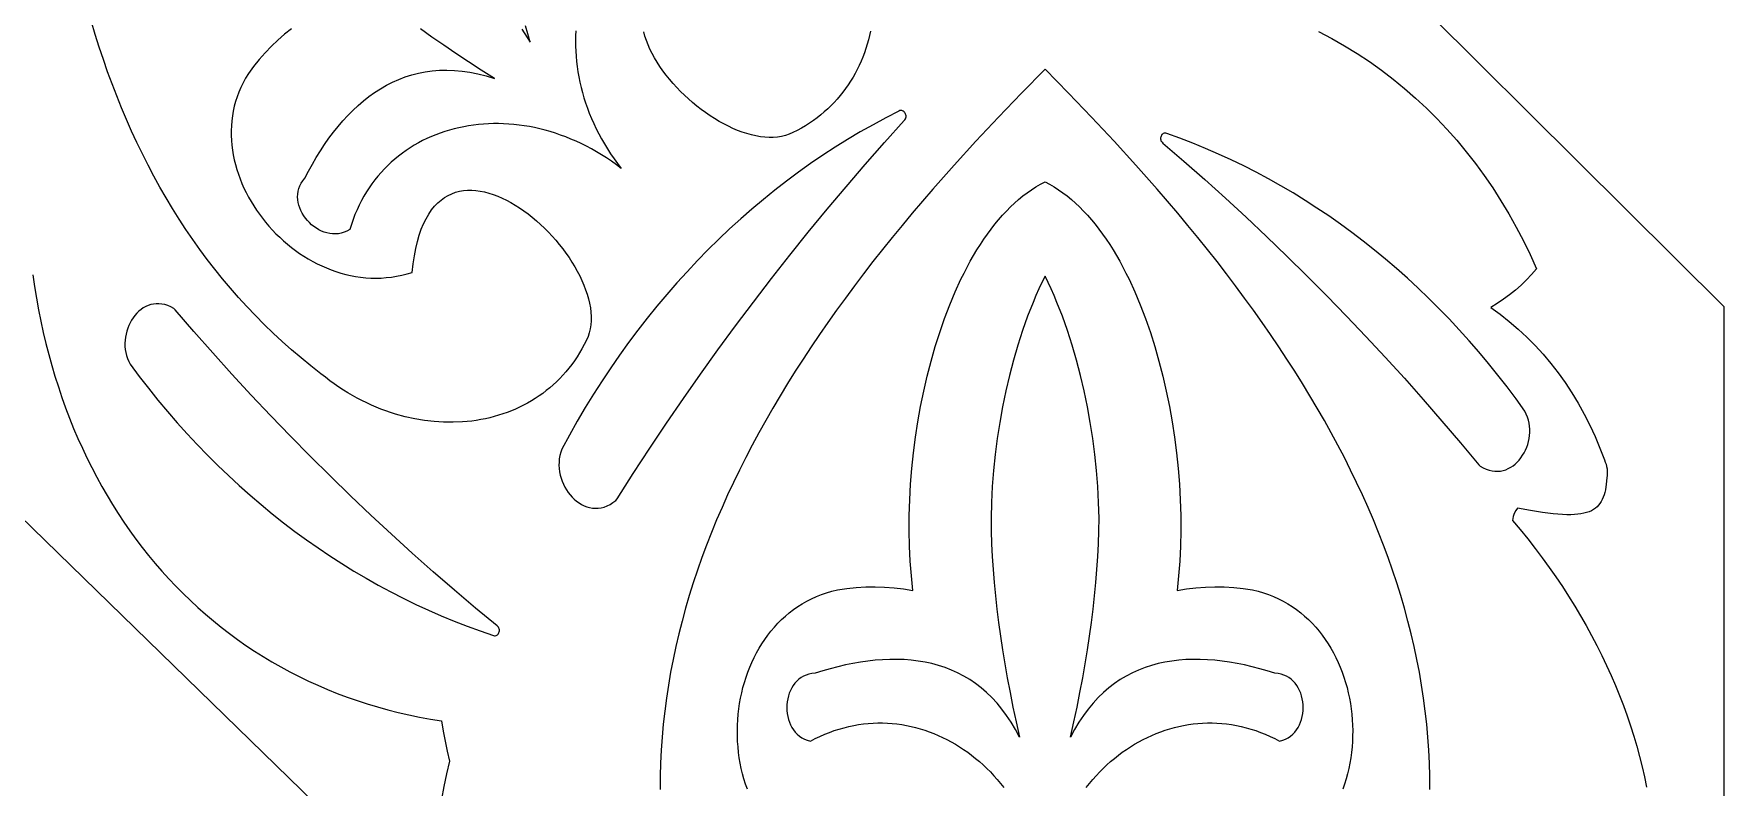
# Model space of a CAD drawing. Extents: x -335 to 335, y -262 to 262.
# Drawn here: x 185.4 to 285, y 21.5 to 65.9 of the extents above; entities that cross this region are included whole.
import ezdxf

# ---------------------------------------------------------------- set-up
doc = ezdxf.new("R2010")
doc.units = 0
doc.layers.add('LAYER_1', color=18, linetype='CONTINUOUS')

msp = doc.modelspace()

# ---------------------------------------------------------------- linework, layer by layer
at = {"layer": 'LAYER_1'}
for points in [[(185.59, 148.269), (119.669, 212.5), (-285, 212.5), (-285, -212.5), (285, -212.5), (285, 49.824), (192.783, 141.45)], [(-205, 132.5), (-205, -132.5), (205, -132.5), (205, 17.661), (87.139, 132.5)], [(236.711, 60.804), (236.754, 60.852), (236.785, 60.904), (236.804, 60.96), (236.814, 61.017), (236.814, 61.075), (236.805, 61.132), (236.788, 61.187), (236.764, 61.238), (236.734, 61.285), (236.697, 61.325), (236.655, 61.358), (236.61, 61.382), (236.56, 61.395), (236.508, 61.398), (236.454, 61.387), (236.398, 61.362), (235.63, 60.968), (234.87, 60.557), (234.118, 60.13), (233.374, 59.687), (232.639, 59.229), (231.912, 58.755), (231.194, 58.265), (230.485, 57.76), (229.785, 57.239), (229.094, 56.704), (228.412, 56.154), (227.74, 55.589), (227.078, 55.01), (226.426, 54.416), (225.783, 53.808), (225.151, 53.186), (224.529, 52.55), (223.917, 51.9), (223.316, 51.237), (222.726, 50.56), (222.147, 49.87), (221.579, 49.167), (221.022, 48.451), (220.477, 47.722), (219.943, 46.98), (219.421, 46.226), (218.911, 45.46), (218.413, 44.682), (217.927, 43.892), (217.454, 43.089), (216.993, 42.275), (216.544, 41.45), (216.479, 41.262), (216.429, 41.071), (216.396, 40.879), (216.378, 40.686), (216.375, 40.492), (216.386, 40.3), (216.411, 40.11), (216.449, 39.922), (216.499, 39.738), (216.562, 39.557), (216.635, 39.383), (216.719, 39.214), (216.813, 39.052), (216.917, 38.898), (217.03, 38.752), (217.151, 38.616), (217.279, 38.491), (217.415, 38.376), (217.557, 38.273), (217.705, 38.184), (217.859, 38.108), (218.017, 38.047), (218.179, 38.001), (218.345, 37.971), (218.514, 37.959), (218.685, 37.965), (218.858, 37.989), (219.032, 38.034), (219.207, 38.099), (219.382, 38.185), (219.556, 38.294), (219.729, 38.426), (219.801, 38.516), (220.754, 40.013), (221.722, 41.496), (222.705, 42.967), (223.701, 44.424), (224.711, 45.867), (225.734, 47.296), (226.772, 48.712), (227.823, 50.113), (228.888, 51.5), (229.966, 52.873), (231.057, 54.232), (232.162, 55.576), (233.28, 56.905), (234.411, 58.22), (235.554, 59.519)], [(270.628, 40.448), (270.807, 40.345), (270.984, 40.263), (271.159, 40.203), (271.331, 40.163), (271.5, 40.142), (271.666, 40.14), (271.828, 40.155), (271.986, 40.187), (272.138, 40.235), (272.286, 40.297), (272.427, 40.374), (272.563, 40.464), (272.692, 40.566), (272.813, 40.68), (272.927, 40.804), (273.033, 40.938), (273.131, 41.081), (273.219, 41.231), (273.298, 41.389), (273.367, 41.553), (273.426, 41.722), (273.475, 41.896), (273.511, 42.073), (273.537, 42.252), (273.55, 42.434), (273.55, 42.616), (273.538, 42.799), (273.511, 42.98), (273.471, 43.16), (273.417, 43.337), (273.347, 43.511), (273.263, 43.68), (272.741, 44.404), (272.209, 45.115), (271.666, 45.813), (271.114, 46.499), (270.551, 47.172), (269.978, 47.832), (269.396, 48.48), (268.804, 49.114), (268.202, 49.734), (267.592, 50.342), (266.972, 50.936), (266.343, 51.516), (265.706, 52.082), (265.06, 52.634), (264.406, 53.173), (263.743, 53.697), (263.073, 54.207), (262.395, 54.702), (261.709, 55.183), (261.015, 55.648), (260.314, 56.1), (259.606, 56.536), (258.891, 56.957), (258.169, 57.362), (257.44, 57.753), (256.705, 58.128), (255.963, 58.487), (255.215, 58.83), (254.461, 59.158), (253.702, 59.469), (252.936, 59.764), (252.166, 60.043), (252.11, 60.06), (252.058, 60.063), (252.009, 60.055), (251.964, 60.036), (251.924, 60.008), (251.888, 59.972), (251.859, 59.93), (251.835, 59.882), (251.819, 59.831), (251.81, 59.778), (251.808, 59.723), (251.815, 59.668), (251.831, 59.615), (251.856, 59.566), (251.892, 59.52), (251.938, 59.48), (253.182, 58.409), (254.416, 57.323), (255.639, 56.221), (256.852, 55.104), (258.054, 53.971), (259.246, 52.823), (260.427, 51.66), (261.596, 50.481), (262.755, 49.288), (263.903, 48.08), (265.039, 46.857), (266.164, 45.619), (267.278, 44.367), (268.38, 43.1), (269.471, 41.819), (270.549, 40.524)], [(193.697, 49.723), (193.516, 49.823), (193.338, 49.901), (193.162, 49.958), (192.989, 49.995), (192.819, 50.013), (192.653, 50.012), (192.491, 49.994), (192.334, 49.959), (192.183, 49.908), (192.036, 49.843), (191.896, 49.764), (191.762, 49.671), (191.636, 49.567), (191.516, 49.451), (191.404, 49.325), (191.301, 49.189), (191.206, 49.044), (191.12, 48.892), (191.044, 48.733), (190.978, 48.568), (190.922, 48.398), (190.877, 48.223), (190.843, 48.046), (190.821, 47.866), (190.812, 47.684), (190.815, 47.501), (190.83, 47.319), (190.86, 47.138), (190.903, 46.959), (190.961, 46.783), (191.034, 46.611), (191.121, 46.443), (191.656, 45.729), (192.201, 45.028), (192.756, 44.34), (193.322, 43.664), (193.897, 43.001), (194.481, 42.351), (195.076, 41.715), (195.679, 41.092), (196.292, 40.482), (196.913, 39.886), (197.544, 39.304), (198.183, 38.735), (198.83, 38.181), (199.486, 37.64), (200.15, 37.114), (200.822, 36.602), (201.502, 36.105), (202.189, 35.622), (202.884, 35.154), (203.586, 34.701), (204.295, 34.262), (205.011, 33.839), (205.734, 33.431), (206.463, 33.039), (207.199, 32.662), (207.941, 32.301), (208.689, 31.955), (209.443, 31.626), (210.203, 31.312), (210.968, 31.014), (211.738, 30.733), (212.514, 30.468), (212.57, 30.453), (212.622, 30.45), (212.671, 30.459), (212.716, 30.479), (212.756, 30.508), (212.79, 30.544), (212.819, 30.587), (212.841, 30.635), (212.857, 30.687), (212.865, 30.74), (212.866, 30.795), (212.858, 30.85), (212.841, 30.902), (212.815, 30.952), (212.778, 30.997), (212.732, 31.036), (211.468, 32.083), (210.215, 33.147), (208.971, 34.226), (207.738, 35.321), (206.515, 36.432), (205.303, 37.558), (204.101, 38.7), (202.91, 39.856), (201.73, 41.028), (200.56, 42.215), (199.401, 43.417), (198.254, 44.634), (197.118, 45.866), (195.993, 47.112), (194.879, 48.373), (193.777, 49.648)]]:
    msp.add_lwpolyline(points, close=True, dxfattribs=at)
for points in [[(200.63, 66.206), (200.216, 65.882), (199.817, 65.539), (199.435, 65.178), (199.071, 64.8), (198.724, 64.406), (198.394, 63.995), (198.084, 63.568), (197.922, 63.302), (197.774, 63.032), (197.642, 62.759), (197.524, 62.483), (197.42, 62.205), (197.33, 61.924), (197.254, 61.642), (197.191, 61.358), (197.142, 61.072), (197.105, 60.786), (197.082, 60.499), (197.07, 60.211), (197.071, 59.923), (197.084, 59.635), (197.109, 59.348), (197.146, 59.061), (197.193, 58.775), (197.252, 58.491), (197.322, 58.208), (197.402, 57.927), (197.492, 57.648), (197.593, 57.372), (197.703, 57.098), (197.823, 56.828), (197.953, 56.56), (198.091, 56.297), (198.239, 56.037), (198.395, 55.782), (198.559, 55.531), (198.732, 55.284), (198.912, 55.043), (199.101, 54.808), (199.296, 54.578), (199.499, 54.353), (199.709, 54.136), (199.926, 53.924), (200.149, 53.72), (200.378, 53.523), (200.613, 53.333), (200.854, 53.151), (201.101, 52.977), (201.352, 52.811), (201.609, 52.654), (201.871, 52.505), (202.137, 52.366), (202.407, 52.237), (202.682, 52.117), (202.96, 52.007), (203.242, 51.908), (203.527, 51.819), (203.815, 51.741), (204.106, 51.674), (204.4, 51.619), (204.696, 51.576), (204.994, 51.545), (205.295, 51.526), (205.596, 51.52), (205.9, 51.527), (206.204, 51.548), (206.509, 51.582), (206.815, 51.629), (207.122, 51.691), (207.428, 51.768), (207.735, 51.859), (207.788, 52.357), (207.857, 52.825), (207.94, 53.263), (208.036, 53.671), (208.146, 54.05), (208.268, 54.401), (208.403, 54.724), (208.548, 55.02), (208.705, 55.29), (208.872, 55.534), (209.049, 55.753), (209.235, 55.948), (209.43, 56.118), (209.633, 56.266), (209.844, 56.391), (210.062, 56.493), (210.286, 56.575), (210.516, 56.635), (210.752, 56.676), (210.992, 56.697), (211.237, 56.699), (211.486, 56.683), (211.737, 56.65), (211.992, 56.599), (212.248, 56.532), (212.506, 56.45), (212.765, 56.352), (213.025, 56.24), (213.284, 56.114), (213.543, 55.975), (213.8, 55.823), (214.056, 55.659), (214.309, 55.484), (214.559, 55.298), (214.806, 55.102), (215.049, 54.897), (215.288, 54.683), (215.521, 54.46), (215.749, 54.231), (215.971, 53.994), (216.186, 53.751), (216.393, 53.502), (216.593, 53.248), (216.784, 52.99), (216.966, 52.727), (217.139, 52.462), (217.302, 52.194), (217.454, 51.925), (217.595, 51.654), (217.724, 51.382), (217.841, 51.11), (217.946, 50.839), (218.036, 50.569), (218.113, 50.301), (218.176, 50.035), (218.223, 49.773), (218.255, 49.514), (218.27, 49.26), (218.269, 49.01), (218.251, 48.767), (218.215, 48.529), (218.161, 48.298), (218.087, 48.075), (217.995, 47.86), (217.866, 47.603), (217.731, 47.354), (217.589, 47.111), (217.441, 46.875), (217.286, 46.646), (217.125, 46.423), (216.957, 46.208), (216.784, 45.999), (216.605, 45.797), (216.42, 45.602), (216.23, 45.414), (216.034, 45.233), (215.833, 45.059), (215.627, 44.892), (215.416, 44.732), (215.201, 44.579), (214.981, 44.433), (214.756, 44.294), (214.528, 44.162), (214.295, 44.037), (214.058, 43.92), (213.817, 43.809), (213.573, 43.706), (213.325, 43.61), (213.074, 43.521), (212.82, 43.44), (212.563, 43.365), (212.303, 43.298), (212.04, 43.238), (211.775, 43.186), (211.507, 43.14), (211.237, 43.103), (210.965, 43.072), (210.691, 43.049), (210.138, 43.025), (209.58, 43.031), (209.016, 43.066), (208.45, 43.132), (207.881, 43.228), (207.312, 43.354), (206.743, 43.511), (206.459, 43.601), (206.175, 43.699), (205.893, 43.804), (205.611, 43.918), (205.33, 44.038), (205.051, 44.167), (204.773, 44.304), (204.496, 44.448), (204.221, 44.6), (203.948, 44.76), (203.677, 44.928), (203.408, 45.104), (203.141, 45.287), (202.877, 45.479), (202.616, 45.679), (202.357, 45.886), (201.767, 46.346), (201.19, 46.817), (200.626, 47.297), (200.074, 47.786), (199.535, 48.286), (199.008, 48.795), (198.494, 49.313), (197.992, 49.841), (197.502, 50.378), (197.024, 50.924), (196.558, 51.48), (196.103, 52.044), (195.66, 52.618), (195.229, 53.201), (194.809, 53.792), (194.4, 54.392), (194.003, 55.001), (193.616, 55.619), (193.241, 56.245), (192.876, 56.88), (192.521, 57.523), (192.178, 58.175), (191.845, 58.835), (191.522, 59.503), (191.209, 60.179), (190.906, 60.863), (190.614, 61.555), (190.331, 62.255), (190.058, 62.963), (189.794, 63.679), (189.541, 64.402), (189.296, 65.133), (189.061, 65.871), (188.834, 66.617)], [(217.373, 66.08), (217.357, 65.785), (217.35, 65.488), (217.352, 65.189), (217.361, 64.888), (217.38, 64.586), (217.407, 64.284), (217.443, 63.98), (217.488, 63.675), (217.541, 63.37), (217.603, 63.064), (217.674, 62.758), (217.754, 62.452), (217.842, 62.146), (217.94, 61.84), (218.046, 61.535), (218.162, 61.231), (218.287, 60.927), (218.421, 60.624), (218.564, 60.323), (218.716, 60.023), (218.877, 59.725), (219.048, 59.428), (219.228, 59.134), (219.417, 58.841), (219.616, 58.551), (219.824, 58.264), (220.041, 57.979), (219.755, 58.195), (219.466, 58.401), (219.175, 58.598), (218.881, 58.785), (218.585, 58.963), (218.288, 59.132), (217.988, 59.291), (217.688, 59.441), (217.385, 59.582), (217.082, 59.714), (216.777, 59.837), (216.472, 59.951), (216.166, 60.055), (215.86, 60.151), (215.554, 60.238), (215.247, 60.316), (214.941, 60.384), (214.635, 60.445), (214.329, 60.496), (214.024, 60.538), (213.72, 60.572), (213.417, 60.598), (213.115, 60.614), (212.814, 60.622), (212.515, 60.622), (212.218, 60.613), (211.923, 60.595), (211.63, 60.569), (211.339, 60.535), (211.051, 60.493), (210.766, 60.442), (210.483, 60.383), (210.203, 60.315), (209.927, 60.24), (209.654, 60.156), (209.385, 60.065), (209.119, 59.965), (208.858, 59.857), (208.6, 59.742), (208.347, 59.618), (208.099, 59.487), (207.855, 59.347), (207.616, 59.2), (207.382, 59.046), (207.154, 58.883), (206.93, 58.713), (206.713, 58.535), (206.501, 58.35), (206.296, 58.157), (206.096, 57.956), (205.903, 57.748), (205.716, 57.533), (205.536, 57.31), (205.363, 57.08), (205.198, 56.843), (205.039, 56.598), (204.888, 56.347), (204.744, 56.088), (204.609, 55.822), (204.481, 55.548), (204.362, 55.268), (204.251, 54.981), (204.148, 54.687), (204.055, 54.386), (203.89, 54.293), (203.722, 54.221), (203.554, 54.17), (203.384, 54.137), (203.214, 54.123), (203.044, 54.126), (202.876, 54.145), (202.711, 54.18), (202.548, 54.23), (202.389, 54.294), (202.235, 54.37), (202.086, 54.459), (201.943, 54.558), (201.807, 54.668), (201.678, 54.788), (201.558, 54.916), (201.447, 55.051), (201.346, 55.194), (201.256, 55.342), (201.177, 55.495), (201.111, 55.652), (201.057, 55.813), (201.018, 55.976), (200.993, 56.14), (200.983, 56.305), (200.99, 56.469), (201.013, 56.633), (201.055, 56.794), (201.114, 56.952), (201.193, 57.106), (201.292, 57.256), (201.412, 57.4), (201.628, 57.816), (201.853, 58.224), (202.085, 58.622), (202.325, 59.011), (202.574, 59.389), (202.83, 59.757), (203.095, 60.112), (203.368, 60.455), (203.649, 60.785), (203.939, 61.102), (204.237, 61.404), (204.544, 61.691), (204.86, 61.963), (205.184, 62.218), (205.516, 62.456), (205.858, 62.677), (206.208, 62.88), (206.568, 63.063), (206.936, 63.228), (207.313, 63.371), (207.7, 63.494), (208.095, 63.596), (208.5, 63.675), (208.915, 63.732), (209.338, 63.765), (209.771, 63.774), (210.214, 63.759), (210.666, 63.717), (211.128, 63.65), (211.6, 63.556), (212.081, 63.435), (212.572, 63.286), (211.795, 63.776), (211.04, 64.263), (210.304, 64.749), (209.588, 65.234), (208.891, 65.718), (208.212, 66.202)], [(214.192, 66.187), (214.687, 65.414), (214.534, 65.904), (214.41, 66.385)], [(234.73, 66.074), (234.672, 65.811), (234.607, 65.551), (234.534, 65.293), (234.454, 65.038), (234.367, 64.787), (234.272, 64.538), (234.17, 64.294), (234.062, 64.052), (233.945, 63.815), (233.822, 63.581), (233.692, 63.351), (233.554, 63.126), (233.41, 62.905), (233.258, 62.689), (233.1, 62.477), (232.934, 62.27), (232.761, 62.068), (232.581, 61.871), (232.394, 61.679), (232.201, 61.493), (232, 61.313), (231.793, 61.138), (231.578, 60.97), (231.357, 60.807), (231.128, 60.651), (230.893, 60.501), (230.651, 60.357), (230.402, 60.22), (230.147, 60.091), (229.932, 59.996), (229.71, 59.922), (229.479, 59.866), (229.242, 59.828), (228.998, 59.808), (228.749, 59.806), (228.494, 59.82), (228.235, 59.85), (227.972, 59.895), (227.706, 59.956), (227.438, 60.031), (227.167, 60.12), (226.896, 60.223), (226.623, 60.338), (226.351, 60.466), (226.079, 60.605), (225.808, 60.755), (225.539, 60.916), (225.273, 61.087), (225.009, 61.268), (224.75, 61.458), (224.495, 61.656), (224.245, 61.862), (224, 62.075), (223.762, 62.295), (223.531, 62.521), (223.307, 62.753), (223.091, 62.99), (222.884, 63.232), (222.687, 63.478), (222.499, 63.727), (222.323, 63.979), (222.157, 64.234), (222.004, 64.49), (221.863, 64.748), (221.735, 65.007), (221.621, 65.265), (221.522, 65.524), (221.438, 65.781), (221.369, 66.037)], [(261.114, 66.055), (261.887, 65.645), (262.644, 65.211), (263.385, 64.754), (264.108, 64.273), (264.813, 63.77), (265.501, 63.244), (266.172, 62.697), (266.824, 62.127), (267.459, 61.537), (268.075, 60.925), (268.672, 60.293), (269.25, 59.64), (269.81, 58.967), (270.35, 58.275), (270.87, 57.563), (271.371, 56.832), (271.852, 56.082), (272.313, 55.315), (272.753, 54.529), (273.173, 53.725), (273.572, 52.904), (273.949, 52.067), (273.659, 51.734), (273.355, 51.415), (273.037, 51.108), (272.706, 50.814), (272.362, 50.535), (272.003, 50.271), (271.632, 50.021), (271.247, 49.788), (271.802, 49.39), (272.342, 48.967), (272.865, 48.519), (273.372, 48.048), (273.861, 47.554), (274.332, 47.038), (274.785, 46.5), (275.219, 45.941), (275.633, 45.363), (276.027, 44.765), (276.401, 44.148), (276.754, 43.514), (277.085, 42.862), (277.394, 42.193), (277.681, 41.509), (277.944, 40.809), (277.999, 40.685), (278.042, 40.557), (278.076, 40.425), (278.099, 40.292), (278.111, 40.158), (278.114, 40.023), (278.108, 39.889), (278.091, 39.756), (278.054, 39.384), (278, 39.047), (277.964, 38.891), (277.923, 38.745), (277.875, 38.607), (277.819, 38.478), (277.756, 38.358), (277.684, 38.246), (277.603, 38.143), (277.513, 38.049), (277.413, 37.964), (277.302, 37.887), (277.179, 37.819), (277.045, 37.759), (276.898, 37.708), (276.739, 37.666), (276.566, 37.632), (276.378, 37.607), (276.176, 37.591), (275.959, 37.583), (275.726, 37.584), (275.476, 37.593), (274.925, 37.637), (274.302, 37.714), (273.602, 37.826), (272.82, 37.972), (272.721, 37.83), (272.639, 37.663), (272.575, 37.469), (272.531, 37.249), (272.988, 36.702), (273.433, 36.152), (273.865, 35.597), (274.284, 35.04), (274.691, 34.479), (275.086, 33.914), (275.468, 33.347), (275.837, 32.776), (276.194, 32.202), (276.538, 31.626), (276.869, 31.047), (277.188, 30.465), (277.494, 29.881), (277.787, 29.295), (278.067, 28.707), (278.335, 28.117), (278.589, 27.524), (278.831, 26.931), (279.06, 26.335), (279.276, 25.738), (279.479, 25.14), (279.669, 24.54), (279.846, 23.94), (280.01, 23.338), (280.161, 22.736), (280.298, 22.133), (280.423, 21.529)], [(267.669, 21.395), (267.664, 22.171), (267.642, 22.944), (267.604, 23.716), (267.55, 24.485), (267.481, 25.252), (267.396, 26.018), (267.295, 26.781), (267.179, 27.542), (267.048, 28.302), (266.901, 29.059), (266.74, 29.815), (266.564, 30.568), (266.373, 31.32), (266.168, 32.071), (265.949, 32.819), (265.715, 33.566), (265.467, 34.311), (265.206, 35.055), (264.93, 35.797), (264.641, 36.537), (264.339, 37.276), (264.023, 38.013), (263.694, 38.749), (263.352, 39.483), (262.997, 40.216), (262.629, 40.948), (262.249, 41.678), (261.856, 42.407), (261.451, 43.134), (261.034, 43.861), (260.605, 44.586), (260.164, 45.31), (259.711, 46.033), (259.246, 46.754), (258.771, 47.475), (258.283, 48.195), (257.785, 48.913), (257.276, 49.631), (256.756, 50.347), (256.225, 51.063), (255.683, 51.778), (255.131, 52.492), (254.569, 53.205), (253.997, 53.917), (253.414, 54.628), (252.822, 55.339), (252.22, 56.049), (251.609, 56.759), (250.358, 58.176), (249.07, 59.59), (247.747, 61.003), (246.39, 62.414), (245, 63.823), (243.61, 62.414), (242.253, 61.003), (240.93, 59.59), (239.642, 58.176), (238.391, 56.759), (237.78, 56.049), (237.178, 55.339), (236.586, 54.628), (236.003, 53.917), (235.431, 53.205), (234.869, 52.492), (234.317, 51.778), (233.775, 51.063), (233.244, 50.347), (232.724, 49.631), (232.215, 48.913), (231.717, 48.195), (231.229, 47.475), (230.754, 46.754), (230.289, 46.033), (229.836, 45.31), (229.395, 44.586), (228.966, 43.861), (228.549, 43.134), (228.144, 42.407), (227.751, 41.678), (227.371, 40.948), (227.003, 40.216), (226.648, 39.483), (226.306, 38.749), (225.977, 38.013), (225.661, 37.276), (225.359, 36.537), (225.07, 35.797), (224.794, 35.055), (224.533, 34.311), (224.285, 33.566), (224.051, 32.819), (223.832, 32.071), (223.627, 31.32), (223.436, 30.568), (223.26, 29.815), (223.099, 29.059), (222.952, 28.302), (222.821, 27.542), (222.705, 26.781), (222.604, 26.018), (222.519, 25.252), (222.45, 24.485), (222.396, 23.716), (222.358, 22.944), (222.336, 22.171), (222.331, 21.395)], [(227.469, 21.411), (227.364, 21.712), (227.27, 22.017), (227.186, 22.325), (227.112, 22.636), (227.049, 22.95), (226.995, 23.266), (226.952, 23.584), (226.919, 23.903), (226.896, 24.224), (226.883, 24.545), (226.88, 24.866), (226.887, 25.188), (226.904, 25.508), (226.931, 25.828), (226.968, 26.146), (227.014, 26.463), (227.07, 26.777), (227.136, 27.089), (227.212, 27.398), (227.298, 27.704), (227.392, 28.005), (227.497, 28.303), (227.611, 28.596), (227.735, 28.884), (227.867, 29.167), (228.01, 29.444), (228.162, 29.715), (228.323, 29.979), (228.493, 30.236), (228.673, 30.486), (228.861, 30.728), (229.059, 30.962), (229.266, 31.187), (229.483, 31.404), (229.708, 31.611), (229.942, 31.808), (230.185, 31.995), (230.437, 32.171), (230.699, 32.337), (230.968, 32.491), (231.247, 32.633), (231.535, 32.763), (231.831, 32.881), (232.136, 32.985), (232.449, 33.076), (232.771, 33.154), (233.326, 33.239), (233.882, 33.299), (234.439, 33.333), (234.997, 33.341), (235.554, 33.323), (236.111, 33.279), (236.666, 33.21), (237.219, 33.115), (237.129, 33.973), (237.063, 34.847), (237.021, 35.735), (237.002, 36.634), (237.007, 37.542), (237.036, 38.458), (237.087, 39.377), (237.161, 40.3), (237.257, 41.222), (237.375, 42.142), (237.515, 43.057), (237.676, 43.965), (237.859, 44.865), (238.063, 45.753), (238.287, 46.627), (238.532, 47.486), (238.797, 48.326), (239.081, 49.146), (239.386, 49.942), (239.709, 50.714), (240.052, 51.459), (240.231, 51.82), (240.414, 52.173), (240.601, 52.519), (240.794, 52.856), (240.99, 53.185), (241.192, 53.505), (241.398, 53.816), (241.608, 54.117), (241.823, 54.409), (242.042, 54.691), (242.265, 54.962), (242.493, 55.223), (242.725, 55.473), (242.961, 55.712), (243.202, 55.939), (243.446, 56.155), (243.695, 56.359), (243.948, 56.551), (244.205, 56.73), (244.466, 56.896), (244.731, 57.049), (245, 57.189), (245.269, 57.049), (245.534, 56.896), (245.795, 56.73), (246.052, 56.551), (246.305, 56.359), (246.554, 56.155), (246.798, 55.939), (247.039, 55.712), (247.275, 55.473), (247.507, 55.223), (247.735, 54.962), (247.958, 54.691), (248.177, 54.409), (248.392, 54.117), (248.602, 53.816), (248.808, 53.505), (249.01, 53.185), (249.206, 52.856), (249.399, 52.519), (249.586, 52.173), (249.769, 51.82), (249.948, 51.459), (250.291, 50.714), (250.614, 49.942), (250.919, 49.146), (251.203, 48.326), (251.468, 47.486), (251.713, 46.627), (251.937, 45.753), (252.141, 44.865), (252.324, 43.965), (252.485, 43.057), (252.625, 42.142), (252.743, 41.222), (252.839, 40.3), (252.913, 39.377), (252.964, 38.458), (252.993, 37.542), (252.998, 36.634), (252.979, 35.735), (252.937, 34.847), (252.871, 33.973), (252.781, 33.115), (253.334, 33.21), (253.889, 33.279), (254.446, 33.323), (255.003, 33.341), (255.561, 33.333), (256.118, 33.299), (256.674, 33.239), (257.229, 33.154), (257.551, 33.076), (257.864, 32.985), (258.169, 32.881), (258.465, 32.763), (258.753, 32.633), (259.032, 32.491), (259.301, 32.337), (259.563, 32.171), (259.815, 31.995), (260.058, 31.808), (260.292, 31.611), (260.517, 31.404), (260.734, 31.187), (260.941, 30.962), (261.139, 30.728), (261.327, 30.486), (261.507, 30.236), (261.677, 29.979), (261.838, 29.715), (261.99, 29.444), (262.133, 29.167), (262.265, 28.884), (262.389, 28.596), (262.503, 28.303), (262.608, 28.005), (262.702, 27.704), (262.788, 27.398), (262.864, 27.089), (262.93, 26.777), (262.986, 26.463), (263.032, 26.146), (263.069, 25.828), (263.096, 25.508), (263.113, 25.188), (263.12, 24.866), (263.117, 24.545), (263.104, 24.224), (263.081, 23.903), (263.048, 23.584), (263.005, 23.266), (262.951, 22.95), (262.888, 22.636), (262.814, 22.325), (262.73, 22.017), (262.636, 21.712), (262.531, 21.411)], [(185.395, 51.713), (185.495, 51.022), (185.606, 50.338), (185.728, 49.66), (185.862, 48.989), (186.006, 48.325), (186.162, 47.668), (186.328, 47.018), (186.505, 46.374), (186.693, 45.738), (186.892, 45.11), (187.101, 44.489), (187.321, 43.875), (187.551, 43.269), (187.792, 42.671), (188.042, 42.081), (188.304, 41.499), (188.575, 40.925), (188.856, 40.36), (189.148, 39.802), (189.449, 39.254), (189.76, 38.713), (190.081, 38.182), (190.412, 37.659), (190.752, 37.145), (191.102, 36.641), (191.461, 36.145), (191.83, 35.659), (192.208, 35.182), (192.596, 34.714), (192.992, 34.256), (193.398, 33.808), (193.813, 33.37), (194.237, 32.942), (194.669, 32.523), (195.111, 32.115), (195.561, 31.717), (196.02, 31.33), (196.488, 30.953), (196.964, 30.587), (197.448, 30.231), (197.941, 29.886), (198.443, 29.552), (198.952, 29.23), (199.47, 28.918), (199.996, 28.618), (200.529, 28.329), (201.071, 28.052), (201.621, 27.786), (202.178, 27.532), (202.743, 27.29), (203.316, 27.06), (203.897, 26.841), (204.485, 26.636), (205.08, 26.442), (205.683, 26.261), (206.293, 26.092), (206.91, 25.936), (207.534, 25.793), (208.165, 25.662), (208.804, 25.545), (209.449, 25.441), (209.55, 24.836), (209.663, 24.238), (209.787, 23.646), (209.921, 23.062), (209.744, 22.317), (209.587, 21.571), (209.45, 20.825)], [(247.425, 21.509), (247.616, 21.749), (247.812, 21.982), (248.013, 22.208), (248.219, 22.427), (248.43, 22.638), (248.645, 22.843), (248.866, 23.04), (249.091, 23.229), (249.32, 23.412), (249.553, 23.586), (249.791, 23.753), (250.032, 23.912), (250.277, 24.062), (250.525, 24.205), (250.776, 24.34), (251.031, 24.466), (251.289, 24.585), (251.55, 24.694), (251.813, 24.795), (252.079, 24.888), (252.348, 24.971), (252.618, 25.046), (252.891, 25.112), (253.166, 25.169), (253.442, 25.216), (253.72, 25.255), (254, 25.284), (254.28, 25.303), (254.562, 25.313), (254.845, 25.313), (255.129, 25.304), (255.413, 25.284), (255.698, 25.255), (255.983, 25.216), (256.268, 25.166), (256.553, 25.106), (256.838, 25.036), (257.123, 24.955), (257.408, 24.864), (257.691, 24.762), (257.974, 24.649), (258.256, 24.525), (258.537, 24.39), (258.817, 24.245), (258.999, 24.296), (259.168, 24.365), (259.323, 24.448), (259.466, 24.545), (259.596, 24.656), (259.713, 24.778), (259.818, 24.911), (259.91, 25.053), (259.989, 25.204), (260.056, 25.361), (260.111, 25.525), (260.153, 25.693), (260.183, 25.865), (260.201, 26.039), (260.207, 26.214), (260.2, 26.389), (260.182, 26.564), (260.153, 26.736), (260.111, 26.904), (260.058, 27.068), (259.993, 27.226), (259.917, 27.377), (259.829, 27.52), (259.73, 27.653), (259.62, 27.776), (259.499, 27.887), (259.366, 27.986), (259.223, 28.07), (259.069, 28.139), (258.904, 28.192), (258.728, 28.228), (258.541, 28.244), (258.093, 28.384), (257.646, 28.512), (257.2, 28.628), (256.755, 28.731), (256.311, 28.822), (255.87, 28.899), (255.431, 28.962), (254.995, 29.01), (254.563, 29.043), (254.134, 29.06), (253.709, 29.062), (253.289, 29.047), (252.874, 29.014), (252.465, 28.964), (252.061, 28.896), (251.664, 28.81), (251.273, 28.704), (250.89, 28.579), (250.514, 28.433), (250.146, 28.267), (249.786, 28.079), (249.435, 27.87), (249.093, 27.639), (248.761, 27.385), (248.439, 27.108), (248.127, 26.807), (247.827, 26.482), (247.537, 26.132), (247.259, 25.757), (246.994, 25.356), (246.74, 24.929), (246.5, 24.476), (246.7, 25.372), (246.886, 26.252), (247.06, 27.116), (247.221, 27.965), (247.369, 28.801), (247.505, 29.624), (247.628, 30.436), (247.738, 31.237), (247.836, 32.028), (247.922, 32.811), (247.995, 33.586), (248.056, 34.354), (248.105, 35.117), (248.142, 35.875), (248.167, 36.629), (248.18, 37.381), (248.155, 38.31), (248.105, 39.247), (248.031, 40.188), (247.933, 41.131), (247.812, 42.074), (247.667, 43.014), (247.499, 43.947), (247.308, 44.872), (247.095, 45.786), (246.86, 46.686), (246.603, 47.57), (246.324, 48.434), (246.024, 49.276), (245.703, 50.093), (245.535, 50.492), (245.362, 50.883), (245.183, 51.267), (245, 51.643), (244.817, 51.267), (244.638, 50.883), (244.465, 50.492), (244.297, 50.093), (243.976, 49.276), (243.676, 48.434), (243.397, 47.57), (243.14, 46.686), (242.905, 45.786), (242.692, 44.872), (242.501, 43.947), (242.333, 43.014), (242.188, 42.074), (242.067, 41.131), (241.969, 40.188), (241.895, 39.247), (241.845, 38.31), (241.82, 37.381), (241.833, 36.629), (241.858, 35.875), (241.895, 35.117), (241.944, 34.354), (242.005, 33.586), (242.078, 32.811), (242.164, 32.028), (242.262, 31.237), (242.372, 30.436), (242.495, 29.624), (242.631, 28.801), (242.779, 27.965), (242.94, 27.116), (243.114, 26.252), (243.3, 25.372), (243.5, 24.476), (243.26, 24.929), (243.006, 25.356), (242.741, 25.757), (242.463, 26.132), (242.173, 26.482), (241.873, 26.807), (241.561, 27.108), (241.239, 27.385), (240.907, 27.639), (240.565, 27.87), (240.214, 28.079), (239.854, 28.267), (239.486, 28.433), (239.11, 28.579), (238.727, 28.704), (238.336, 28.81), (237.939, 28.896), (237.535, 28.964), (237.126, 29.014), (236.711, 29.047), (236.291, 29.062), (235.866, 29.06), (235.437, 29.043), (235.005, 29.01), (234.569, 28.962), (234.13, 28.899), (233.689, 28.822), (233.245, 28.731), (232.8, 28.628), (232.354, 28.512), (231.907, 28.384), (231.459, 28.244), (231.272, 28.228), (231.096, 28.192), (230.931, 28.139), (230.777, 28.07), (230.634, 27.986), (230.501, 27.887), (230.38, 27.776), (230.27, 27.653), (230.171, 27.52), (230.083, 27.377), (230.007, 27.226), (229.942, 27.068), (229.889, 26.904), (229.847, 26.736), (229.818, 26.564), (229.8, 26.389), (229.793, 26.214), (229.799, 26.039), (229.817, 25.865), (229.847, 25.693), (229.889, 25.525), (229.944, 25.361), (230.011, 25.204), (230.09, 25.053), (230.182, 24.911), (230.287, 24.778), (230.404, 24.656), (230.534, 24.545), (230.677, 24.448), (230.832, 24.365), (231.001, 24.296), (231.183, 24.245), (231.463, 24.39), (231.744, 24.525), (232.026, 24.649), (232.309, 24.762), (232.592, 24.864), (232.877, 24.955), (233.162, 25.036), (233.447, 25.106), (233.732, 25.166), (234.017, 25.216), (234.302, 25.255), (234.587, 25.284), (234.871, 25.304), (235.155, 25.313), (235.438, 25.313), (235.72, 25.303), (236, 25.284), (236.28, 25.255), (236.558, 25.216), (236.834, 25.169), (237.109, 25.112), (237.382, 25.046), (237.652, 24.971), (237.921, 24.888), (238.187, 24.795), (238.45, 24.694), (238.711, 24.585), (238.969, 24.466), (239.224, 24.34), (239.475, 24.205), (239.723, 24.062), (239.968, 23.912), (240.209, 23.753), (240.447, 23.586), (240.68, 23.412), (240.909, 23.229), (241.134, 23.04), (241.355, 22.843), (241.57, 22.638), (241.781, 22.427), (241.987, 22.208), (242.188, 21.982), (242.384, 21.749), (242.575, 21.509)]]:
    msp.add_lwpolyline(points, dxfattribs=at)

doc.saveas('drawing.dxf')
